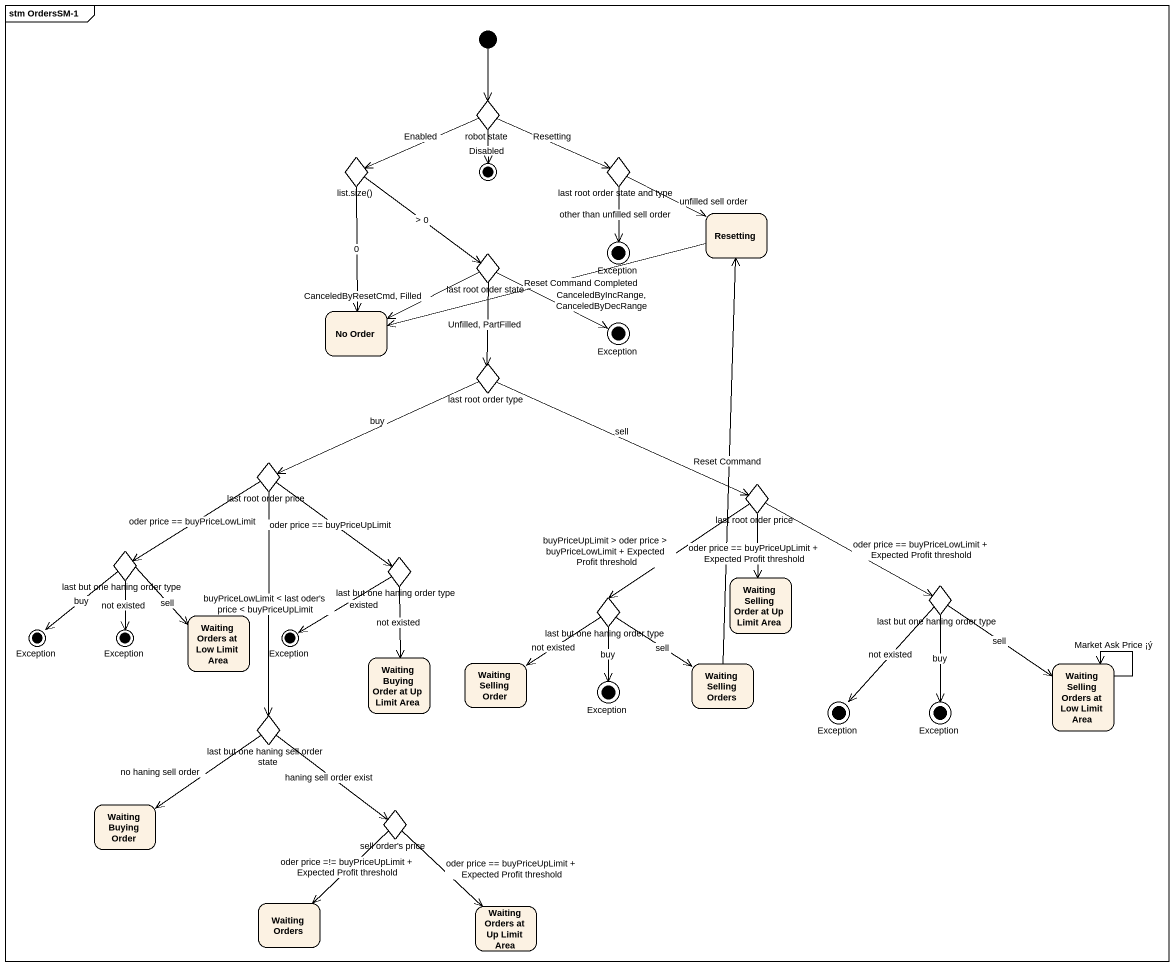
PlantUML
@startuml
mainframe stm OrdersSM-1
hide empty description
state "robot state" as robot_state <<choice>>
state "list.size()" as list_size <<choice>>
state final1 <<end>>
state "last root order state and type" as last_root_order_state_and <<choice>>
state Resetting
state "last root order state" as last_root_order_state <<choice>>
state "Exception" as Exception_ <<end>>
state "No Order" as No_Order
state "Exception" as Exception__2 <<end>>
state "last root order type" as last_root_order_type <<choice>>
state "last root order price" as last_root_order_price <<choice>>
state "last root order price" as last_root_order_price_2 <<choice>>
state "last but one haning order type" as last_but_one_haning_order <<choice>>
state "last but one haning order type" as last_but_one_haning_order_2 <<choice>>
state "last but one haning order type" as last_but_one_haning_order_3 <<choice>>
state "Waiting Selling Order at Up Limit Area" as Waiting_Selling_Order_at_Up
state "last but one haning order type" as last_but_one_haning_order_4 <<choice>>
state "Exception" as Exception__3 <<end>>
state "Exception" as Exception__4 <<end>>
state "Waiting Orders at Low Limit Area" as Waiting_Orders_at_Low_Limit
state "Exception" as Exception__5 <<end>>
state "Waiting Buying Order at Up Limit Area" as Waiting_Buying_Order_at_Up
state "Waiting Selling Order" as Waiting_Selling_Order
state "Waiting Selling Orders" as Waiting_Selling_Orders
state "Waiting Selling Orders at Low Limit Area" as Waiting_Selling_Orders_at
state "last but one haning sell order state" as last_but_one_haning_sell <<choice>>
state "Exception" as Exception__6 <<end>>
state "Exception" as Exception__7 <<end>>
state "Exception" as Exception__8 <<end>>
state "Waiting Buying Order" as Waiting_Buying_Order
state "sell order's price" as sell_order_s_price <<choice>>
state "Waiting Orders" as Waiting_Orders
state "Waiting Orders at Up Limit Area" as Waiting_Orders_at_Up_Limit
[*] --> robot_state
robot_state -left-> list_size : Enabled
robot_state --> final1 : Disabled
robot_state -right-> last_root_order_state_and : Resetting
list_size --> last_root_order_state : > 0
list_size --> No_Order : 0
last_root_order_state_and -right-> Resetting : unfilled sell order
last_root_order_state_and --> Exception_ : other than unfilled sell order
Resetting -left-> No_Order : Reset Command Completed
last_root_order_state -left-> No_Order : CanceledByResetCmd, Filled
last_root_order_state -right-> Exception__2 : CanceledByIncRange, CanceledByDecRange
last_root_order_state --> last_root_order_type : Unfilled, PartFilled
last_root_order_type -left-> last_root_order_price : buy
last_root_order_type -right-> last_root_order_price_2 : sell
last_root_order_price --> last_but_one_haning_order : oder price == buyPriceLowLimit
last_root_order_price --> last_but_one_haning_order_2 : oder price == buyPriceUpLimit
last_root_order_price --> last_but_one_haning_sell : buyPriceLowLimit < last oder's price < buyPriceUpLimit
last_root_order_price_2 --> last_but_one_haning_order_3 : buyPriceUpLimit > oder price > buyPriceLowLimit + Expected Profit threshold
last_root_order_price_2 --> Waiting_Selling_Order_at_Up : oder price == buyPriceUpLimit + Expected Profit threshold
last_root_order_price_2 -right-> last_but_one_haning_order_4 : oder price == buyPriceLowLimit + Expected Profit threshold
last_but_one_haning_order --> Exception__3 : buy
last_but_one_haning_order --> Exception__4 : not existed
last_but_one_haning_order --> Waiting_Orders_at_Low_Limit : sell
last_but_one_haning_order_2 --> Exception__5 : existed
last_but_one_haning_order_2 --> Waiting_Buying_Order_at_Up : not existed
last_but_one_haning_order_3 --> Waiting_Selling_Order : not existed
last_but_one_haning_order_3 --> Waiting_Selling_Orders : sell
last_but_one_haning_order_3 --> Exception__6 : buy
last_but_one_haning_order_4 --> Waiting_Selling_Orders_at : sell
last_but_one_haning_order_4 --> Exception__7 : not existed
last_but_one_haning_order_4 --> Exception__8 : buy
Waiting_Selling_Orders -up-> Resetting : Reset Command
Waiting_Selling_Orders_at --> Waiting_Selling_Orders_at : Market Ask Price ¡ý
last_but_one_haning_sell --> Waiting_Buying_Order : no haning sell order
last_but_one_haning_sell --> sell_order_s_price : haning sell order exist
sell_order_s_price --> Waiting_Orders : oder price =!= buyPriceUpLimit + Expected Profit threshold
sell_order_s_price --> Waiting_Orders_at_Up_Limit : oder price == buyPriceUpLimit + Expected Profit threshold
@enduml
